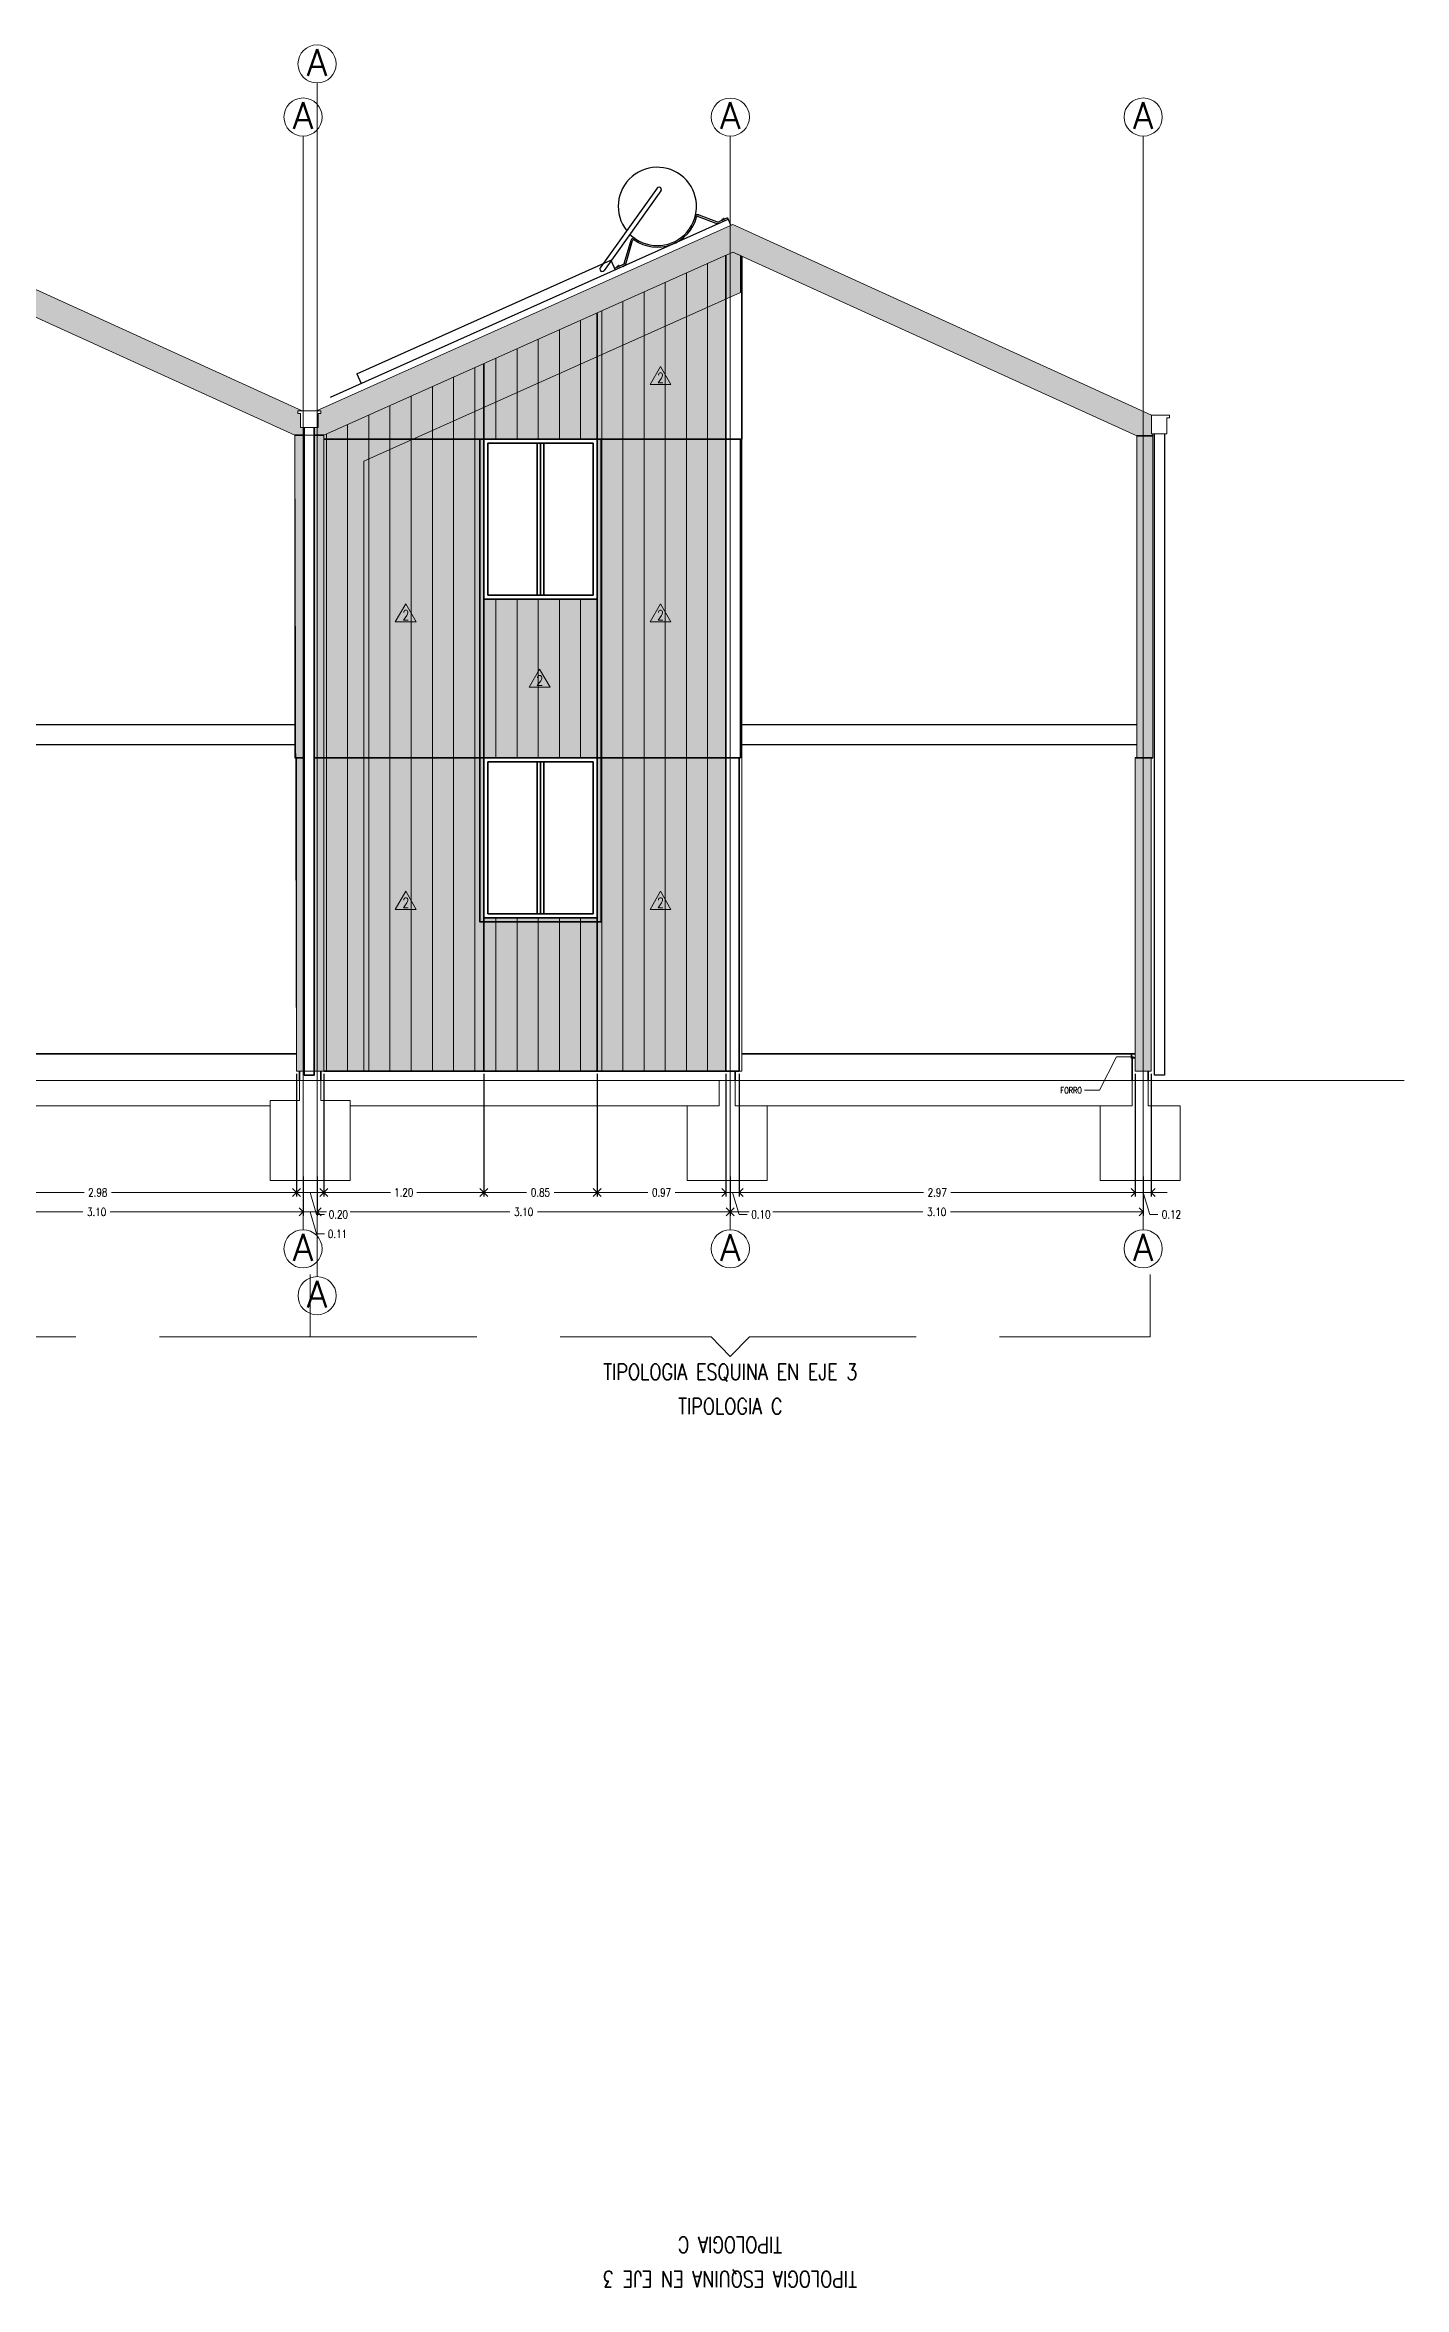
# Model space of a CAD drawing. Header units: metres. Extents: x -2 to 612, y -64 to 156.
# Drawn here: x 468.06 to 478.25, y -22.64 to -5.82 of the extents above; entities that cross this region are included whole.
import ezdxf
from ezdxf.enums import TextEntityAlignment as Align

# ---------------------------------------------------------------- set-up
doc = ezdxf.new("R2010")
doc.units = ezdxf.units.M
doc.header["$LTSCALE"] = 5
doc.header["$MEASUREMENT"] = 0
doc.linetypes.add('HIDDEN', pattern=[0.375, 0.25, -0.125])
doc.layers.get('0').update_dxf_attribs({"color": 30})
doc.layers.get('DEFPOINTS').update_dxf_attribs({"color": 210})
doc.layers.add('_AUX', color=210, linetype='Continuous', lineweight=18, plot=False)
for name, color, linetype, lineweight in [('A-ANNO-DIMS', 3, 'Continuous', 18), ('A-ANNO-SYMB', 3, 'Continuous', 18), ('A-ANNO-TEXT', 3, 'Continuous', 18), ('A-ELEV-IDEN', 3, 'Continuous', 18), ('A-ELEV-MBE1', 7, 'Continuous', 35), ('A-ELEV-MBE2', 4, 'Continuous', 25), ('A-ELEV-PATT', 8, 'Continuous', 18)]:
    doc.layers.add(name, color=color, linetype=linetype, lineweight=lineweight)
doc.styles.add('E-ROMANS', font='romans.shx', dxfattribs={"width": 0.8})
doc.dimstyles.new('E-0050_ARW_12', dxfattribs={"dimscale": 0.001, "dimtxt": 60, "dimasz": 60, "dimexe": 30, "dimexo": 20, "dimgap": 30, "dimtad": 0, "dimzin": 0, "dimdsep": 46, "dimtxsty": 'E-ROMANS', "dimblk": 'OPEN90', "dimcen": 30, "dimclrd": 256, "dimclre": 256, "dimclrt": 256, "dimadec": 0, "dimazin": 0, "dimtfac": 1, "dimtmove": 1, "dimatfit": 3, "dimldrblk": 'OPEN90', "dimfxl": 1, "dimtfill": 1, "dimtolj": 1, "dimtzin": 0, "dimlwd": -1, "dimarcsym": 0})
pattern_1 = [(90, (6.29907, 0), (-0.15875, 1e-17), [])]

# ---------------------------------------------------------------- blocks, each defined once
blk = doc.blocks.new('_Open90')
at = {"color": 0, "linetype": 'ByBlock', "lineweight": -2}
for p, q in [((0, 0), (-1, 0)), ((-0.5, 0.5), (0, 0)), ((0, 0), (-0.5, -0.5))]:
    blk.add_line(p, q, dxfattribs=at)
blk = doc.blocks.new('*D929')
at = {"layer": 'A-ANNO-DIMS', "lineweight": -2, "transparency": 16777216}
for p, q in [((466.894, -14.31), (466.894, -14.605)), ((469.991, -14.31), (469.991, -14.605))]:
    blk.add_line(p, q, dxfattribs=at)
at = {"layer": 'A-ANNO-DIMS', "transparency": 16777216}
for p, q in [((466.954, -14.575), (468.339, -14.575)), ((469.931, -14.575), (468.546, -14.575))]:
    blk.add_line(p, q, dxfattribs=at)
at = {"layer": 'DEFPOINTS', "color": 0, "transparency": 16777216}
for p in [(466.894, -14.29), (469.991, -14.29), (469.991, -14.575)]:
    blk.add_point(p, dxfattribs=at)
at = {"layer": 'A-ANNO-DIMS', "transparency": 16777216, "xscale": 0.06, "yscale": 0.06, "zscale": 0.06, "rotation": 180}
blk.add_blockref('_Open90', (466.894, -14.575), dxfattribs=at)
at = {"layer": 'A-ANNO-DIMS', "transparency": 16777216, "xscale": 0.06, "yscale": 0.06, "zscale": 0.06}
blk.add_blockref('_Open90', (469.991, -14.575), dxfattribs=at)
at = {"layer": 'A-ANNO-DIMS', "transparency": 16777216, "insert": (468.443, -14.575), "char_height": 0.06, "attachment_point": 5, "style": 'E-ROMANS', "bg_fill": 3, "box_fill_scale": 1.25, "bg_fill_color": 256, "bg_fill_true_color": 13158600, "bg_fill_transparency": 0}
blk.add_mtext('\\A1;3.10', dxfattribs=at)
blk = doc.blocks.new('*D930')
at = {"layer": 'A-ANNO-DIMS', "lineweight": -2, "transparency": 16777216}
for p, q in [((469.991, -14.31), (469.991, -14.605)), ((470.096, -14.31), (470.096, -14.605))]:
    blk.add_line(p, q, dxfattribs=at)
at = {"layer": 'A-ANNO-DIMS', "transparency": 16777216}
for p, q in [((469.931, -14.575), (469.871, -14.575)), ((469.991, -14.575), (470.096, -14.575)), ((469.991, -14.575), (470.096, -14.575)), ((470.044, -14.575), (470.093, -14.74)), ((470.156, -14.575), (470.216, -14.575)), ((470.093, -14.74), (470.153, -14.74))]:
    blk.add_line(p, q, dxfattribs=at)
at = {"layer": 'DEFPOINTS', "color": 0, "transparency": 16777216}
for p in [(469.991, -14.29), (470.096, -14.29), (470.096, -14.575)]:
    blk.add_point(p, dxfattribs=at)
at = {"layer": 'A-ANNO-DIMS', "transparency": 16777216, "xscale": 0.06, "yscale": 0.06, "zscale": 0.06}
blk.add_blockref('_Open90', (469.991, -14.575), dxfattribs=at)
at = {"layer": 'A-ANNO-DIMS', "transparency": 16777216, "xscale": 0.06, "yscale": 0.06, "zscale": 0.06, "rotation": 180}
blk.add_blockref('_Open90', (470.096, -14.575), dxfattribs=at)
at = {"layer": 'A-ANNO-DIMS', "transparency": 16777216, "insert": (470.249, -14.74), "char_height": 0.06, "attachment_point": 5, "style": 'E-ROMANS', "bg_fill": 3, "box_fill_scale": 1.25, "bg_fill_color": 256, "bg_fill_true_color": 13158600, "bg_fill_transparency": 0}
blk.add_mtext('\\A1;0.11', dxfattribs=at)
blk = doc.blocks.new('*D931')
at = {"layer": 'A-ANNO-DIMS', "lineweight": -2, "transparency": 16777216}
for p, q in [((470.096, -14.31), (470.096, -14.605)), ((473.193, -14.31), (473.193, -14.605))]:
    blk.add_line(p, q, dxfattribs=at)
at = {"layer": 'A-ANNO-DIMS', "transparency": 16777216}
for p, q in [((470.156, -14.575), (471.542, -14.575)), ((473.133, -14.575), (471.748, -14.575))]:
    blk.add_line(p, q, dxfattribs=at)
at = {"layer": 'DEFPOINTS', "color": 0, "transparency": 16777216}
for p in [(470.096, -14.29), (473.193, -14.29), (473.193, -14.575)]:
    blk.add_point(p, dxfattribs=at)
at = {"layer": 'A-ANNO-DIMS', "transparency": 16777216, "xscale": 0.06, "yscale": 0.06, "zscale": 0.06, "rotation": 180}
blk.add_blockref('_Open90', (470.096, -14.575), dxfattribs=at)
at = {"layer": 'A-ANNO-DIMS', "transparency": 16777216, "xscale": 0.06, "yscale": 0.06, "zscale": 0.06}
blk.add_blockref('_Open90', (473.193, -14.575), dxfattribs=at)
at = {"layer": 'A-ANNO-DIMS', "transparency": 16777216, "insert": (471.645, -14.575), "char_height": 0.06, "attachment_point": 5, "style": 'E-ROMANS', "bg_fill": 3, "box_fill_scale": 1.25, "bg_fill_color": 256, "bg_fill_true_color": 13158600, "bg_fill_transparency": 0}
blk.add_mtext('\\A1;3.10', dxfattribs=at)
blk = doc.blocks.new('*D932')
at = {"layer": 'A-ANNO-DIMS', "lineweight": -2, "transparency": 16777216}
for p, q in [((473.193, -14.31), (473.193, -14.605)), ((476.29, -14.31), (476.29, -14.605))]:
    blk.add_line(p, q, dxfattribs=at)
at = {"layer": 'A-ANNO-DIMS', "transparency": 16777216}
for p, q in [((473.253, -14.575), (474.638, -14.575)), ((476.23, -14.575), (474.845, -14.575))]:
    blk.add_line(p, q, dxfattribs=at)
at = {"layer": 'DEFPOINTS', "color": 0, "transparency": 16777216}
for p in [(473.193, -14.29), (476.29, -14.29), (476.29, -14.575)]:
    blk.add_point(p, dxfattribs=at)
at = {"layer": 'A-ANNO-DIMS', "transparency": 16777216, "xscale": 0.06, "yscale": 0.06, "zscale": 0.06, "rotation": 180}
blk.add_blockref('_Open90', (473.193, -14.575), dxfattribs=at)
at = {"layer": 'A-ANNO-DIMS', "transparency": 16777216, "xscale": 0.06, "yscale": 0.06, "zscale": 0.06}
blk.add_blockref('_Open90', (476.29, -14.575), dxfattribs=at)
at = {"layer": 'A-ANNO-DIMS', "transparency": 16777216, "insert": (474.742, -14.575), "char_height": 0.06, "attachment_point": 5, "style": 'E-ROMANS', "bg_fill": 3, "box_fill_scale": 1.25, "bg_fill_color": 256, "bg_fill_true_color": 13158600, "bg_fill_transparency": 0}
blk.add_mtext('\\A1;3.10', dxfattribs=at)
blk = doc.blocks.new('*D1581')
at = {"layer": 'A-ANNO-DIMS', "lineweight": -2, "transparency": 16777216}
for p, q in [((466.963, -13.54), (466.963, -14.459)), ((469.942, -13.54), (469.942, -14.459))]:
    blk.add_line(p, q, dxfattribs=at)
at = {"layer": 'A-ANNO-DIMS', "transparency": 16777216}
for p, q in [((467.023, -14.429), (468.349, -14.429)), ((469.882, -14.429), (468.555, -14.429))]:
    blk.add_line(p, q, dxfattribs=at)
at = {"layer": 'DEFPOINTS', "color": 0, "transparency": 16777216}
for p in [(466.963, -13.52), (469.942, -13.52), (469.942, -14.429)]:
    blk.add_point(p, dxfattribs=at)
at = {"layer": 'A-ANNO-DIMS', "transparency": 16777216, "xscale": 0.06, "yscale": 0.06, "zscale": 0.06, "rotation": 180}
blk.add_blockref('_Open90', (466.963, -14.429), dxfattribs=at)
at = {"layer": 'A-ANNO-DIMS', "transparency": 16777216, "xscale": 0.06, "yscale": 0.06, "zscale": 0.06}
blk.add_blockref('_Open90', (469.942, -14.429), dxfattribs=at)
at = {"layer": 'A-ANNO-DIMS', "transparency": 16777216, "insert": (468.452, -14.429), "char_height": 0.06, "attachment_point": 5, "style": 'E-ROMANS', "bg_fill": 3, "box_fill_scale": 1.25, "bg_fill_color": 256, "bg_fill_true_color": 13158600, "bg_fill_transparency": 0}
blk.add_mtext('\\A1;2.98', dxfattribs=at)
blk = doc.blocks.new('*D1582')
at = {"layer": 'A-ANNO-DIMS', "lineweight": -2, "transparency": 16777216}
for p, q in [((469.942, -13.54), (469.942, -14.459)), ((470.146, -13.54), (470.146, -14.459))]:
    blk.add_line(p, q, dxfattribs=at)
at = {"layer": 'A-ANNO-DIMS', "transparency": 16777216}
for p, q in [((470.002, -14.429), (470.086, -14.429)), ((470.044, -14.429), (470.093, -14.594)), ((470.093, -14.594), (470.153, -14.594))]:
    blk.add_line(p, q, dxfattribs=at)
at = {"layer": 'DEFPOINTS', "color": 0, "transparency": 16777216}
for p in [(469.942, -13.52), (470.146, -13.52), (470.146, -14.429)]:
    blk.add_point(p, dxfattribs=at)
at = {"layer": 'A-ANNO-DIMS', "transparency": 16777216, "xscale": 0.06, "yscale": 0.06, "zscale": 0.06, "rotation": 180}
blk.add_blockref('_Open90', (469.942, -14.429), dxfattribs=at)
at = {"layer": 'A-ANNO-DIMS', "transparency": 16777216, "xscale": 0.06, "yscale": 0.06, "zscale": 0.06}
blk.add_blockref('_Open90', (470.146, -14.429), dxfattribs=at)
at = {"layer": 'A-ANNO-DIMS', "transparency": 16777216, "insert": (470.256, -14.594), "char_height": 0.06, "attachment_point": 5, "style": 'E-ROMANS', "bg_fill": 3, "box_fill_scale": 1.25, "bg_fill_color": 256, "bg_fill_true_color": 13158600, "bg_fill_transparency": 0}
blk.add_mtext('\\A1;0.20', dxfattribs=at)
blk = doc.blocks.new('*D1583')
at = {"layer": 'A-ANNO-DIMS', "lineweight": -2, "transparency": 16777216}
for p, q in [((470.146, -13.54), (470.146, -14.459)), ((471.346, -13.54), (471.346, -14.459))]:
    blk.add_line(p, q, dxfattribs=at)
at = {"layer": 'A-ANNO-DIMS', "transparency": 16777216}
for p, q in [((470.206, -14.429), (470.646, -14.429)), ((471.286, -14.429), (470.845, -14.429))]:
    blk.add_line(p, q, dxfattribs=at)
at = {"layer": 'DEFPOINTS', "color": 0, "transparency": 16777216}
for p in [(470.146, -13.52), (471.346, -13.52), (471.346, -14.429)]:
    blk.add_point(p, dxfattribs=at)
at = {"layer": 'A-ANNO-DIMS', "transparency": 16777216, "xscale": 0.06, "yscale": 0.06, "zscale": 0.06, "rotation": 180}
blk.add_blockref('_Open90', (470.146, -14.429), dxfattribs=at)
at = {"layer": 'A-ANNO-DIMS', "transparency": 16777216, "xscale": 0.06, "yscale": 0.06, "zscale": 0.06}
blk.add_blockref('_Open90', (471.346, -14.429), dxfattribs=at)
at = {"layer": 'A-ANNO-DIMS', "transparency": 16777216, "insert": (470.746, -14.429), "char_height": 0.06, "attachment_point": 5, "style": 'E-ROMANS', "bg_fill": 3, "box_fill_scale": 1.25, "bg_fill_color": 256, "bg_fill_true_color": 13158600, "bg_fill_transparency": 0}
blk.add_mtext('\\A1;1.20', dxfattribs=at)
blk = doc.blocks.new('*D1584')
at = {"layer": 'A-ANNO-DIMS', "lineweight": -2, "transparency": 16777216}
for p, q in [((471.346, -13.54), (471.346, -14.459)), ((472.196, -13.54), (472.196, -14.459))]:
    blk.add_line(p, q, dxfattribs=at)
at = {"layer": 'A-ANNO-DIMS', "transparency": 16777216}
for p, q in [((471.406, -14.429), (471.667, -14.429)), ((472.136, -14.429), (471.874, -14.429))]:
    blk.add_line(p, q, dxfattribs=at)
at = {"layer": 'DEFPOINTS', "color": 0, "transparency": 16777216}
for p in [(471.346, -13.52), (472.196, -13.52), (472.196, -14.429)]:
    blk.add_point(p, dxfattribs=at)
at = {"layer": 'A-ANNO-DIMS', "transparency": 16777216, "xscale": 0.06, "yscale": 0.06, "zscale": 0.06, "rotation": 180}
blk.add_blockref('_Open90', (471.346, -14.429), dxfattribs=at)
at = {"layer": 'A-ANNO-DIMS', "transparency": 16777216, "xscale": 0.06, "yscale": 0.06, "zscale": 0.06}
blk.add_blockref('_Open90', (472.196, -14.429), dxfattribs=at)
at = {"layer": 'A-ANNO-DIMS', "transparency": 16777216, "insert": (471.771, -14.429), "char_height": 0.06, "attachment_point": 5, "style": 'E-ROMANS', "bg_fill": 3, "box_fill_scale": 1.25, "bg_fill_color": 256, "bg_fill_true_color": 13158600, "bg_fill_transparency": 0}
blk.add_mtext('\\A1;0.85', dxfattribs=at)
blk = doc.blocks.new('*D1585')
at = {"layer": 'A-ANNO-DIMS', "lineweight": -2, "transparency": 16777216}
for p, q in [((472.196, -13.54), (472.196, -14.459)), ((473.162, -13.54), (473.162, -14.459))]:
    blk.add_line(p, q, dxfattribs=at)
at = {"layer": 'A-ANNO-DIMS', "transparency": 16777216}
for p, q in [((472.256, -14.429), (472.575, -14.429)), ((473.102, -14.429), (472.782, -14.429))]:
    blk.add_line(p, q, dxfattribs=at)
at = {"layer": 'DEFPOINTS', "color": 0, "transparency": 16777216}
for p in [(472.196, -13.52), (473.162, -13.52), (473.162, -14.429)]:
    blk.add_point(p, dxfattribs=at)
at = {"layer": 'A-ANNO-DIMS', "transparency": 16777216, "xscale": 0.06, "yscale": 0.06, "zscale": 0.06, "rotation": 180}
blk.add_blockref('_Open90', (472.196, -14.429), dxfattribs=at)
at = {"layer": 'A-ANNO-DIMS', "transparency": 16777216, "xscale": 0.06, "yscale": 0.06, "zscale": 0.06}
blk.add_blockref('_Open90', (473.162, -14.429), dxfattribs=at)
at = {"layer": 'A-ANNO-DIMS', "transparency": 16777216, "insert": (472.679, -14.429), "char_height": 0.06, "attachment_point": 5, "style": 'E-ROMANS', "bg_fill": 3, "box_fill_scale": 1.25, "bg_fill_color": 256, "bg_fill_true_color": 13158600, "bg_fill_transparency": 0}
blk.add_mtext('\\A1;0.97', dxfattribs=at)
blk = doc.blocks.new('*D1586')
at = {"layer": 'A-ANNO-DIMS', "lineweight": -2, "transparency": 16777216}
for p, q in [((473.162, -13.54), (473.162, -14.459)), ((473.262, -13.54), (473.262, -14.459))]:
    blk.add_line(p, q, dxfattribs=at)
at = {"layer": 'A-ANNO-DIMS', "transparency": 16777216}
for p, q in [((473.102, -14.429), (473.042, -14.429)), ((473.162, -14.429), (473.262, -14.429)), ((473.162, -14.429), (473.262, -14.429)), ((473.212, -14.429), (473.261, -14.594)), ((473.322, -14.429), (473.382, -14.429)), ((473.261, -14.594), (473.321, -14.594))]:
    blk.add_line(p, q, dxfattribs=at)
at = {"layer": 'DEFPOINTS', "color": 0, "transparency": 16777216}
for p in [(473.162, -13.52), (473.262, -13.52), (473.262, -14.429)]:
    blk.add_point(p, dxfattribs=at)
at = {"layer": 'A-ANNO-DIMS', "transparency": 16777216, "xscale": 0.06, "yscale": 0.06, "zscale": 0.06}
blk.add_blockref('_Open90', (473.162, -14.429), dxfattribs=at)
at = {"layer": 'A-ANNO-DIMS', "transparency": 16777216, "xscale": 0.06, "yscale": 0.06, "zscale": 0.06, "rotation": 180}
blk.add_blockref('_Open90', (473.262, -14.429), dxfattribs=at)
at = {"layer": 'A-ANNO-DIMS', "transparency": 16777216, "insert": (473.424, -14.594), "char_height": 0.06, "attachment_point": 5, "style": 'E-ROMANS', "bg_fill": 3, "box_fill_scale": 1.25, "bg_fill_color": 256, "bg_fill_true_color": 13158600, "bg_fill_transparency": 0}
blk.add_mtext('\\A1;0.10', dxfattribs=at)
blk = doc.blocks.new('*D1587')
at = {"layer": 'A-ANNO-DIMS', "lineweight": -2, "transparency": 16777216}
for p, q in [((473.262, -13.54), (473.262, -14.459)), ((476.23, -13.54), (476.23, -14.459))]:
    blk.add_line(p, q, dxfattribs=at)
at = {"layer": 'A-ANNO-DIMS', "transparency": 16777216}
for p, q in [((473.322, -14.429), (474.642, -14.429)), ((476.17, -14.429), (474.849, -14.429))]:
    blk.add_line(p, q, dxfattribs=at)
at = {"layer": 'DEFPOINTS', "color": 0, "transparency": 16777216}
for p in [(473.262, -13.52), (476.23, -13.52), (476.23, -14.429)]:
    blk.add_point(p, dxfattribs=at)
at = {"layer": 'A-ANNO-DIMS', "transparency": 16777216, "xscale": 0.06, "yscale": 0.06, "zscale": 0.06, "rotation": 180}
blk.add_blockref('_Open90', (473.262, -14.429), dxfattribs=at)
at = {"layer": 'A-ANNO-DIMS', "transparency": 16777216, "xscale": 0.06, "yscale": 0.06, "zscale": 0.06}
blk.add_blockref('_Open90', (476.23, -14.429), dxfattribs=at)
at = {"layer": 'A-ANNO-DIMS', "transparency": 16777216, "insert": (474.746, -14.429), "char_height": 0.06, "attachment_point": 5, "style": 'E-ROMANS', "bg_fill": 3, "box_fill_scale": 1.25, "bg_fill_color": 256, "bg_fill_true_color": 13158600, "bg_fill_transparency": 0}
blk.add_mtext('\\A1;2.97', dxfattribs=at)
blk = doc.blocks.new('*D1588')
at = {"layer": 'A-ANNO-DIMS', "lineweight": -2, "transparency": 16777216}
for p, q in [((476.23, -13.54), (476.23, -14.459)), ((476.35, -13.54), (476.35, -14.459))]:
    blk.add_line(p, q, dxfattribs=at)
at = {"layer": 'A-ANNO-DIMS', "transparency": 16777216}
for p, q in [((476.17, -14.429), (476.11, -14.429)), ((476.23, -14.429), (476.35, -14.429)), ((476.23, -14.429), (476.35, -14.429)), ((476.29, -14.429), (476.339, -14.594)), ((476.41, -14.429), (476.47, -14.429)), ((476.339, -14.594), (476.399, -14.594))]:
    blk.add_line(p, q, dxfattribs=at)
at = {"layer": 'DEFPOINTS', "color": 0, "transparency": 16777216}
for p in [(476.23, -13.52), (476.35, -13.52), (476.35, -14.429)]:
    blk.add_point(p, dxfattribs=at)
at = {"layer": 'A-ANNO-DIMS', "transparency": 16777216, "xscale": 0.06, "yscale": 0.06, "zscale": 0.06}
blk.add_blockref('_Open90', (476.23, -14.429), dxfattribs=at)
at = {"layer": 'A-ANNO-DIMS', "transparency": 16777216, "xscale": 0.06, "yscale": 0.06, "zscale": 0.06, "rotation": 180}
blk.add_blockref('_Open90', (476.35, -14.429), dxfattribs=at)
at = {"layer": 'A-ANNO-DIMS', "transparency": 16777216, "insert": (476.502, -14.594), "char_height": 0.06, "attachment_point": 5, "style": 'E-ROMANS', "bg_fill": 3, "box_fill_scale": 1.25, "bg_fill_color": 256, "bg_fill_true_color": 13158600, "bg_fill_transparency": 0}
blk.add_mtext('\\A1;0.12', dxfattribs=at)

msp = doc.modelspace()

# ---------------------------------------------------------------- hatches: boundary and pattern name
at = {"layer": 'A-ELEV-PATT'}
h = msp.add_hatch(color=252, dxfattribs=at)
h.paths.add_polyline_path([(466.9146, -7.17045), (463.79237, -8.56775), (463.82459, -8.56775), (463.82459, -8.58775), (463.80459, -8.58775), (463.80459, -8.69154), (463.77607, -8.69154), (463.77607, -8.74946), (463.84657, -8.74946), (466.91393, -7.37671), (469.92904, -8.74946), (470.00014, -8.74946), (470.00014, -8.69154), (469.97162, -8.69154), (469.97162, -8.58775), (469.95162, -8.58775), (469.95162, -8.56775), (469.98363, -8.56775)])
h.paths.add_polyline_path([(473.213, -7.37671), (476.24164, -8.75562), (476.36162, -8.75562), (476.36162, -8.73913), (476.35161, -8.73913), (476.35163, -8.59913), (473.21367, -7.17045), (470.09144, -8.56775), (470.12366, -8.56775), (470.12366, -8.58775), (470.10366, -8.58775), (470.10366, -8.69154), (470.07514, -8.69154), (470.07514, -8.74946), (470.14564, -8.74946)])
h.paths.add_polyline_path([(476.36162, -8.75562), (476.24164, -8.75562), (476.24164, -11.16954), (476.36162, -11.16954)])
h.paths.add_polyline_path([(476.34975, -11.16954), (476.22961, -11.16954), (476.22961, -13.51954), (476.34975, -13.51954)])
h.paths.add_polyline_path([(470.00014, -11.16954), (469.94155, -11.16954), (469.94155, -13.51954), (470.00014, -13.51954)])
h.paths.add_polyline_path([(470.14564, -11.16954), (470.07514, -11.16954), (470.07514, -13.51954), (470.14564, -13.51954)])
h.paths.add_polyline_path([(470.14564, -8.74946), (470.07514, -8.74946), (470.07514, -11.16954), (470.14564, -11.16954)])
h.paths.add_polyline_path([(470.00014, -8.74946), (469.92956, -8.74946), (469.92956, -11.16954), (470.00014, -11.16954)])
h = msp.add_hatch(color=256, dxfattribs=at)
h.paths.add_polyline_path([(473.16164, -7.3997), (470.14564, -8.74946), (470.14564, -8.77954), (473.16164, -8.77954)])
h.paths.add_polyline_path([(471.34564, -8.77954), (470.14564, -8.77954), (470.14564, -11.16954), (471.34564, -11.16954), (471.34564, -9.97954)])
h.paths.add_polyline_path([(473.16164, -8.77954), (472.19564, -8.77954), (472.19564, -9.97954), (472.19564, -11.16954), (473.16164, -11.16954), (473.16164, -11.16954)])
h.paths.add_polyline_path([(473.16164, -11.16954), (472.19564, -11.16954), (472.19564, -12.36954), (472.19564, -13.51954), (473.16164, -13.51954)])
h.paths.add_polyline_path([(472.19564, -12.36954), (471.34564, -12.36954), (471.34564, -13.51954), (472.19564, -13.51954)])
h.paths.add_polyline_path([(471.34564, -12.36954), (471.34564, -11.16954), (470.14564, -11.16954), (470.14564, -13.51954), (471.34564, -13.51954)])
h = msp.add_hatch(dxfattribs=at)
h.set_pattern_fill('LINE', color=256, scale=0.05, angle=90, style=0)
h.set_pattern_definition(pattern_1)
h.paths.add_polyline_path([(473.16164, -7.3997), (470.14564, -8.74946), (470.14564, -8.77954), (473.16164, -8.77954)])
h.paths.add_polyline_path([(471.34564, -8.77954), (470.14564, -8.77954), (470.14564, -11.16954), (471.34564, -11.16954), (471.34564, -9.97954)])
h.paths.add_polyline_path([(473.16164, -8.77954), (472.19564, -8.77954), (472.19564, -9.97954), (472.19564, -11.16954), (473.16164, -11.16954), (473.16164, -11.16954)])
h.paths.add_polyline_path([(473.16164, -11.16954), (472.19564, -11.16954), (472.19564, -12.36954), (472.19564, -13.51954), (473.16164, -13.51954)])
h.paths.add_polyline_path([(472.19564, -12.36954), (471.34564, -12.36954), (471.34564, -13.51954), (472.19564, -13.51954)])
h.paths.add_polyline_path([(471.34564, -12.36954), (471.34564, -11.16954), (470.14564, -11.16954), (470.14564, -13.51954), (471.34564, -13.51954)])
h = msp.add_hatch(color=252, dxfattribs=at)
h.paths.add_polyline_path([(472.22564, -8.77954), (472.19564, -8.77954), (472.19564, -9.97954), (472.19564, -11.16954), (472.22564, -11.16954)])
h.paths.add_polyline_path([(472.22564, -11.16954), (472.19564, -11.16954), (472.19564, -12.36954), (472.19564, -12.39954), (472.22564, -12.39954)])
h.paths.add_polyline_path([(472.19564, -12.36954), (471.34564, -12.36954), (471.34564, -12.39954), (472.19564, -12.39954)])
h.paths.add_polyline_path([(471.34564, -11.16954), (471.31564, -11.16954), (471.31564, -12.39954), (471.34564, -12.39954), (471.34564, -12.36954)])
h.paths.add_polyline_path([(471.34564, -9.97954), (471.34564, -8.77954), (471.31564, -8.77954), (471.31564, -11.16954), (471.34564, -11.16954)])
msp.add_hatch(color=252, dxfattribs=at).paths.add_polyline_path([(472.19564, -9.97954), (471.34564, -9.97954), (471.34564, -11.16954), (472.19564, -11.16954)])
h = msp.add_hatch(dxfattribs=at)
h.set_pattern_fill('LINE', color=256, scale=0.05, angle=90, style=0)
h.set_pattern_definition(pattern_1)
h.paths.add_polyline_path([(472.19564, -9.97954), (471.34564, -9.97954), (471.34564, -11.16954), (472.19564, -11.16954)])

# ---------------------------------------------------------------- linework, layer by layer
at = {"layer": 'A-ANNO-SYMB'}
for p, q in [((470.09636, -15.06041), (470.09611, -6.109)), ((469.99107, -14.70881), (469.99107, -6.50761)), ((473.19311, -6.50762), (473.19311, -14.70884)), ((476.29011, -14.70882), (476.29011, -6.50761)), ((476.36162, -8.73913), (476.36162, -11.16954)), ((469.92956, -11.16954), (469.92956, -8.74946)), ((470.14564, -8.74946), (470.14564, -11.16954)), ((476.24164, -11.16954), (476.24164, -8.75564)), ((470.14564, -11.16954), (470.14564, -13.51954)), ((476.22961, -13.51954), (476.22961, -11.16954)), ((476.34975, -11.16954), (476.34975, -13.51954)), ((460.63251, -13.58954), (478.24672, -13.58954)), ((470.00014, -13.51954), (469.94155, -13.51954)), ((470.14564, -13.51954), (470.07514, -13.51954))]:
    msp.add_line(p, q, dxfattribs=at)
for points in [[(469.98363, -8.56775), (466.9146, -7.17045)], [(470.09144, -8.56775), (473.21367, -7.17045)], [(476.35163, -8.59913), (473.21367, -7.17045)], [(469.92904, -8.74946), (466.91393, -7.37671)], [(470.14564, -8.74946), (473.213, -7.37671)], [(476.24164, -8.75562), (473.213, -7.37671)], [(476.48662, -8.59913), (476.48662, -8.61913), (476.46662, -8.61913), (476.46662, -8.73913), (476.35161, -8.73913), (476.35163, -8.59913)], [(476.48662, -8.59913), (476.35163, -8.59913)], [(469.94155, -13.51954), (469.94155, -11.16954)], [(476.34975, -13.51954), (476.22961, -13.51954)]]:
    msp.add_lwpolyline(points, dxfattribs=at)
msp.add_lwpolyline([(469.95162, -8.56775), (470.12366, -8.56775), (470.12366, -8.58775), (470.10366, -8.58775), (470.10366, -8.69154), (469.97162, -8.69154), (469.97162, -8.58775), (469.95162, -8.58775)], close=True, dxfattribs=at)
for centre in [(470.09611, -5.96598), (469.99107, -6.36458), (473.19467, -6.3646), (476.29011, -6.36459), (470.09646, -15.20343)]:
    msp.add_circle(centre, 0.14303, dxfattribs=at)
at = {"layer": 'A-ANNO-TEXT'}
for points in [[(472.67083, -8.23387), (472.74927, -8.36973), (472.59239, -8.36973)], [(470.76114, -10.01382), (470.83958, -10.14968), (470.6827, -10.14968)], [(472.67083, -10.01382), (472.74927, -10.14968), (472.59239, -10.14968)], [(471.76509, -10.50466), (471.84352, -10.64052), (471.68665, -10.64052)], [(470.76114, -12.17056), (470.83958, -12.30642), (470.6827, -12.30642)], [(472.67083, -12.17056), (472.74927, -12.30642), (472.59239, -12.30642)]]:
    msp.add_lwpolyline(points, close=True, dxfattribs=at)
at = {"layer": 'A-ANNO-TEXT', "linetype": 'HIDDEN'}
for points in [[(463.74455, -15.04407), (463.74455, -15.51106), (466.7526, -15.51106), (466.89563, -15.65923), (467.03866, -15.51106), (470.04359, -15.51106), (470.04359, -15.04407)], [(470.04359, -15.04408), (470.04359, -15.51107), (473.05164, -15.51107), (473.19467, -15.65923), (473.3377, -15.51107), (476.34263, -15.51107), (476.34263, -15.04408)]]:
    msp.add_lwpolyline(points, dxfattribs=at)
at = {"layer": 'A-ELEV-IDEN'}
for p, q in [((469.96361, -13.73954), (469.96361, -13.58954)), ((470.12361, -13.73954), (470.12361, -13.58954)), ((473.11062, -13.77954), (473.11062, -13.58954)), ((473.23062, -13.77954), (473.23062, -13.58954)), ((476.20764, -13.77954), (476.20764, -13.58954)), ((476.32764, -13.77954), (476.32764, -13.58954))]:
    msp.add_line(p, q, dxfattribs=at)
at = {"layer": 'A-ELEV-MBE1'}
for p, q in [((473.16164, -11.16954), (473.16164, -7.3997)), ((472.19564, -8.77954), (472.19564, -7.83739)), ((471.34564, -8.77954), (471.34564, -8.21779)), ((470.00014, -8.74946), (469.92904, -8.74946)), ((470.00014, -8.74946), (469.92956, -8.74946)), ((470.14564, -8.74946), (470.07514, -8.74946)), ((470.14564, -8.74946), (470.07514, -8.74946)), ((473.28164, -8.77954), (470.14564, -8.77954)), ((471.34564, -8.77954), (471.34564, -9.97954)), ((471.34564, -8.77954), (472.19564, -8.77954)), ((471.37564, -8.80954), (472.16564, -8.80954)), ((471.37564, -9.94954), (471.37564, -8.80954)), ((471.74564, -8.80954), (471.74564, -9.94954)), ((471.77064, -8.80954), (471.77064, -9.94954)), ((471.79564, -8.80954), (471.79564, -9.94954)), ((472.16564, -9.94954), (472.16564, -8.80954)), ((472.19564, -8.77954), (472.19564, -9.97954)), ((473.27164, -8.77954), (473.27164, -11.16954)), ((476.24164, -8.75562), (476.36162, -8.75562)), ((471.34564, -9.97954), (472.19564, -9.97954)), ((471.34564, -11.16954), (471.34564, -9.97954)), ((471.37564, -9.94954), (472.16564, -9.94954)), ((472.19564, -11.16954), (472.19564, -9.97954)), ((470.00014, -11.16954), (469.92956, -11.16954)), ((471.34564, -11.16954), (470.07514, -11.16954)), ((471.34564, -11.16954), (471.34564, -12.36954)), ((471.34564, -11.16954), (472.19564, -11.16954)), ((471.37564, -11.19954), (472.16564, -11.19954)), ((471.37564, -12.33954), (471.37564, -11.19954)), ((471.74564, -11.19954), (471.74564, -12.33954)), ((471.77064, -11.19954), (471.77064, -12.33954)), ((471.79564, -11.19954), (471.79564, -12.33954)), ((472.16564, -12.33954), (472.16564, -11.19954)), ((472.19564, -11.16954), (472.19564, -12.36954)), ((472.19564, -11.16954), (473.27164, -11.16954)), ((473.16164, -13.51954), (473.16164, -11.16954)), ((473.26164, -11.16954), (473.26164, -13.51954)), ((476.22961, -11.16954), (476.36162, -11.16954)), ((471.34564, -12.36954), (472.19564, -12.36954)), ((471.34564, -12.36954), (471.34564, -13.51954)), ((471.37564, -12.33954), (472.16564, -12.33954)), ((472.19564, -12.36954), (472.19564, -13.51954)), ((466.96257, -13.38954), (469.94121, -13.38954)), ((473.28164, -13.38954), (476.20761, -13.38954)), ((469.96361, -13.51954), (469.96361, -13.58954)), ((470.12361, -13.58954), (470.12361, -13.51954)), ((470.14564, -13.51954), (473.26164, -13.51954))]:
    msp.add_line(p, q, dxfattribs=at)
for points in [[(473.28164, -8.77954), (473.28164, -7.40796)], [(470.00014, -8.69154), (470.00014, -13.54837), (470.07514, -13.54837), (470.07514, -8.69154)], [(476.22961, -13.38954), (476.20141, -13.38954), (476.20141, -13.42075), (476.22961, -13.42075)], [(476.20761, -13.38954), (476.22961, -13.38954)], [(476.20761, -13.58954), (476.20761, -13.42075)], [(473.23062, -13.58954), (473.23062, -13.51954)], [(476.32761, -13.51954), (476.32761, -13.58954)]]:
    msp.add_lwpolyline(points, dxfattribs=at)
msp.add_lwpolyline([(471.31564, -8.77954), (472.22564, -8.77954), (472.22564, -12.39954), (471.31564, -12.39954)], close=True, dxfattribs=at)
at = {"layer": 'A-ELEV-MBE2'}
for p, q in [((472.64602, -6.89782), (472.21934, -7.49411)), ((472.6748, -6.91888), (472.24823, -7.51502)), ((472.95391, -7.1092), (473.0859, -7.15958)), ((472.95804, -7.09838), (473.09003, -7.14875)), ((473.17389, -7.12077), (473.11281, -7.14811)), ((473.13595, -7.13716), (473.13339, -7.13145)), ((473.13367, -7.13074), (473.14705, -7.12475)), ((473.13894, -7.13583), (473.13638, -7.13012)), ((473.14477, -7.12636), (473.14733, -7.13207)), ((473.14776, -7.12502), (473.15031, -7.13074)), ((473.17389, -7.12077), (473.17863, -7.13135)), ((472.40242, -7.45438), (472.45001, -7.28685)), ((472.41357, -7.45755), (472.4613, -7.28988)), ((472.38595, -7.4734), (472.32557, -7.50042)), ((472.32557, -7.50042), (472.33031, -7.511)), ((472.34836, -7.48964), (472.34581, -7.48392)), ((472.34608, -7.48321), (472.35946, -7.47723)), ((472.35135, -7.4883), (472.34879, -7.48259)), ((472.35718, -7.47883), (472.35974, -7.48455)), ((472.36017, -7.4775), (472.36272, -7.48321)), ((466.97257, -10.91954), (469.92956, -10.91954)), ((473.27164, -10.91954), (476.24164, -10.91954)), ((466.97257, -11.06954), (469.92956, -11.06954)), ((473.27164, -11.06954), (476.24164, -11.06954))]:
    msp.add_line(p, q, dxfattribs=at)
for points in [[(470.19614, -8.46612), (473.17863, -7.13135)], [(473.17863, -7.13135), (473.19905, -7.17699)], [(470.39533, -8.28932), (472.29763, -7.43798)], [(472.29763, -7.43798), (472.33031, -7.511)], [(470.39533, -8.28932), (470.42801, -8.36234)]]:
    msp.add_lwpolyline(points, dxfattribs=at)
for centre, radius, start, end in [((472.64742, -7.03473), 0.2936, 225.568379, 218.437273), ((472.66047, -6.90827), 0.01783, 323.501841, 144.718406), ((472.64742, -7.03473), 0.30519, 235.350316, 344.885617), ((472.95061, -7.11785), 0.02085, 69.110123, 160.195072), ((472.95061, -7.11786), 0.00927, 69.139338, 157.431765), ((473.10065, -7.12094), 0.04136, 249.110123, 294.110123), ((473.10065, -7.12094), 0.02977, 249.110123, 294.110123), ((473.13389, -7.13123), 0.000537, 114.110123, 204.110123), ((473.13589, -7.13033), 0.000537, 24.110123, 114.110123), ((473.13644, -7.13695), 0.000537, 204.110123, 294.110123), ((473.13687, -7.1299), 0.000537, 114.110123, 204.110123), ((473.13845, -7.13605), 0.000537, 294.110123, 24.110123), ((473.13943, -7.13561), 0.000537, 204.110123, 294.110123), ((473.14428, -7.12658), 0.000537, 24.110123, 114.110123), ((473.14526, -7.12614), 0.000537, 114.110123, 204.110123), ((473.14726, -7.12524), 0.000537, 24.110123, 114.110123), ((473.14684, -7.13229), 0.000537, 294.110123, 24.110123), ((473.14782, -7.13185), 0.000537, 204.110123, 294.110123), ((473.14982, -7.13096), 0.000537, 294.110123, 24.110123), ((472.4696, -7.29399), 0.02085, 59.889413, 159.99153), ((472.4696, -7.29399), 0.00926, 62.308281, 153.62295), ((472.23379, -7.50456), 0.01783, 144.110123, 325.079987), ((472.3463, -7.4837), 0.000537, 114.110123, 204.110123), ((472.3483, -7.48281), 0.000537, 24.110123, 114.110123), ((472.34885, -7.48942), 0.000537, 204.110123, 294.110123), ((472.34928, -7.48237), 0.000537, 114.110123, 204.110123), ((472.35086, -7.48852), 0.000537, 294.110123, 24.110123), ((472.35184, -7.48808), 0.000537, 204.110123, 294.110123), ((472.35669, -7.47905), 0.000537, 24.110123, 114.110123), ((472.35767, -7.47861), 0.000537, 114.110123, 204.110123), ((472.35968, -7.47772), 0.000537, 24.110123, 114.110123), ((472.35925, -7.48477), 0.000537, 294.110123, 24.110123), ((472.36023, -7.48433), 0.000537, 204.110123, 294.110123), ((472.36223, -7.48343), 0.000537, 294.110123, 24.110123), ((472.37379, -7.44623), 0.02977, 294.110123, 344.110123), ((472.37379, -7.44623), 0.04136, 294.110123, 344.110123)]:
    msp.add_arc(centre, radius, start, end, dxfattribs=at)

# ---------------------------------------------------------------- texts
at = {"layer": 'A-ANNO-TEXT', "attachment_point": 5, "style": 'E-ROMANS'}
for s, insert, char_height, rotation in [('\\pi-0.45,l0.45,t0.45;2', (472.67083, -8.31962), 0.075, 359.999525), ('\\pi-0.45,l0.45,t0.45;2', (470.76114, -10.09957), 0.075, 359.999525), ('\\pi-0.45,l0.45,t0.45;2', (472.67083, -10.09957), 0.075, 359.999525), ('\\pi-0.45,l0.45,t0.45;2', (471.76508, -10.59041), 0.075, 359.999525), ('\\pi-0.45,l0.45,t0.45;2', (470.76114, -12.25631), 0.075, 359.999525), ('\\pi-0.45,l0.45,t0.45;2', (472.67083, -12.25631), 0.075, 359.999525), ('\\pi-0.36,l0.36,t0.36;TIPOLOGIA C', (473.19156, -22.32082), 0.12, 180), ('\\pi-0.36,l0.36,t0.36;TIPOLOGIA ESQUINA EN EJE 3', (473.19156, -22.57289), 0.12, 180)]:
    msp.add_mtext(s, dxfattribs=dict(at, insert=insert, char_height=char_height, rotation=rotation))
at = {"layer": 'A-ANNO-TEXT', "char_height": 0.12, "attachment_point": 5, "style": 'E-ROMANS'}
for s, insert in [('\\pi-0.36,l0.36,t0.36;TIPOLOGIA ESQUINA EN EJE 3', (473.19467, -15.78097)), ('\\pi-0.36,l0.36,t0.36;TIPOLOGIA C', (473.19467, -16.03303))]:
    msp.add_mtext(s, dxfattribs=dict(at, insert=insert))
at = {"layer": 'A-ANNO-TEXT', "style": 'E-ROMANS'}
for p in [(470.09611, -5.95484), (469.99107, -6.35344), (473.19467, -6.35347), (476.29011, -6.35345), (473.19467, -14.84073), (476.29011, -14.84072), (470.09646, -15.1923)]:
    msp.add_attdef('A', text='0.00', height=0.2, dxfattribs=at).set_placement(p, align=Align.MIDDLE_CENTER)

# ---------------------------------------------------------------- next in the draw order: dimensions: what is measured, and where the dimension line sits
at = {"layer": 'A-ANNO-DIMS'}
dim = msp.add_linear_dim(base=(469.99107, -14.57479), p1=(466.89407, -14.28954), p2=(469.99107, -14.28954), dimstyle='E-0050_ARW_12', dxfattribs=at)
dim.commit()
dim.dimension.update_dxf_attribs({"geometry": '*D929', "text_midpoint": (468.44257, -14.57479)})

# ---------------------------------------------------------------- next in the draw order: dimensions: what is measured, and where the dimension line sits
dim = msp.add_linear_dim(base=(470.09634, -14.57479), p1=(469.99107, -14.28954), p2=(470.09634, -14.28954), dimstyle='E-0050_ARW_12', dxfattribs=at)
dim.commit()
dim.dimension.update_dxf_attribs({"geometry": '*D930', "text_midpoint": (470.18321, -14.73979)})

# ---------------------------------------------------------------- next in the draw order: texts
at = {"layer": 'A-ANNO-TEXT', "style": 'E-ROMANS'}
msp.add_attdef('A', text='0.00', height=0.2, dxfattribs=at).set_placement((469.99107, -14.84071), align=Align.MIDDLE_CENTER)

# ---------------------------------------------------------------- next in the draw order: dimensions: what is measured, and where the dimension line sits
at = {"layer": 'A-ANNO-DIMS'}
dim = msp.add_linear_dim(base=(473.19311, -14.57479), p1=(470.09634, -14.28954), p2=(473.19311, -14.28954), dimstyle='E-0050_ARW_12', dxfattribs=at)
dim.commit()
dim.dimension.update_dxf_attribs({"geometry": '*D931', "text_midpoint": (471.64473, -14.57479)})

# ---------------------------------------------------------------- next in the draw order: linework, layer by layer
at = {"layer": 'A-ELEV-IDEN'}
msp.add_lwpolyline([(470.12361, -13.73954), (470.34361, -13.73954), (470.34361, -14.33954), (469.74361, -14.33954), (469.74361, -13.73954), (469.96361, -13.73954)], dxfattribs=at)

# ---------------------------------------------------------------- next in the draw order: dimensions: what is measured, and where the dimension line sits
at = {"layer": 'A-ANNO-DIMS'}
dim = msp.add_linear_dim(base=(476.29011, -14.57479), p1=(473.19311, -14.28954), p2=(476.29011, -14.28954), dimstyle='E-0050_ARW_12', dxfattribs=at)
dim.commit()
dim.dimension.update_dxf_attribs({"geometry": '*D932', "text_midpoint": (474.74161, -14.57479)})

# ---------------------------------------------------------------- next in the draw order: linework, layer by layer
at = {"layer": 'A-ELEV-IDEN'}
for points in [[(473.23062, -13.77954), (473.47062, -13.77954), (473.47062, -14.33954), (472.87062, -14.33954), (472.87062, -13.77954), (473.11062, -13.77954)], [(476.32764, -13.77954), (476.56764, -13.77954), (476.56764, -14.33954), (475.96764, -14.33954), (475.96764, -13.77954), (476.20764, -13.77954)]]:
    msp.add_lwpolyline(points, dxfattribs=at)

# ---------------------------------------------------------------- next in the draw order: dimensions: what is measured, and where the dimension line sits
at = {"layer": 'A-ANNO-DIMS'}
dim = msp.add_linear_dim(base=(469.94155, -14.42924), p1=(466.96257, -13.51954), p2=(469.94155, -13.51954), dimstyle='E-0050_ARW_12', dxfattribs=at)
dim.commit()
dim.dimension.update_dxf_attribs({"geometry": '*D1581', "text_midpoint": (468.45206, -14.42924)})

# ---------------------------------------------------------------- next in the draw order: linework, layer by layer
at = {"layer": 'A-ELEV-IDEN'}
msp.add_line((467.17155, -13.77954), (469.74361, -13.77954), dxfattribs=at)

# ---------------------------------------------------------------- next in the draw order: dimensions: what is measured, and where the dimension line sits
at = {"layer": 'A-ANNO-DIMS'}
dim = msp.add_linear_dim(base=(470.14564, -14.42924), p1=(469.94155, -13.51954), p2=(470.14564, -13.51954), dimstyle='E-0050_ARW_12', dxfattribs=at)
dim.commit()
dim.dimension.update_dxf_attribs({"geometry": '*D1582', "text_midpoint": (470.18309, -14.59424)})

# ---------------------------------------------------------------- next in the draw order: linework, layer by layer
at = {"layer": 'A-ANNO-SYMB'}
msp.add_circle((469.99107, -14.85184), 0.14303, dxfattribs=at)

# ---------------------------------------------------------------- next in the draw order: dimensions: what is measured, and where the dimension line sits
at = {"layer": 'A-ANNO-DIMS'}
dim = msp.add_linear_dim(base=(471.34564, -14.42924), p1=(470.14564, -13.51954), p2=(471.34564, -13.51954), dimstyle='E-0050_ARW_12', dxfattribs=at)
dim.commit()
dim.dimension.update_dxf_attribs({"geometry": '*D1583', "text_midpoint": (470.74564, -14.42924)})

# ---------------------------------------------------------------- next in the draw order: dimensions: what is measured, and where the dimension line sits
dim = msp.add_linear_dim(base=(472.19564, -14.42924), p1=(471.34564, -13.51954), p2=(472.19564, -13.51954), dimstyle='E-0050_ARW_12', dxfattribs=at)
dim.commit()
dim.dimension.update_dxf_attribs({"geometry": '*D1584', "text_midpoint": (471.77064, -14.42924)})

# ---------------------------------------------------------------- next in the draw order: dimensions: what is measured, and where the dimension line sits
dim = msp.add_linear_dim(base=(473.16164, -14.42924), p1=(472.19564, -13.51954), p2=(473.16164, -13.51954), dimstyle='E-0050_ARW_12', dxfattribs=at)
dim.commit()
dim.dimension.update_dxf_attribs({"geometry": '*D1585', "text_midpoint": (472.67864, -14.42924)})

# ---------------------------------------------------------------- next in the draw order: linework, layer by layer
at = {"layer": 'A-ELEV-IDEN'}
msp.add_line((470.34361, -13.77954), (472.87062, -13.77954), dxfattribs=at)

# ---------------------------------------------------------------- next in the draw order: dimensions: what is measured, and where the dimension line sits
at = {"layer": 'A-ANNO-DIMS'}
dim = msp.add_linear_dim(base=(473.26164, -14.42924), p1=(473.16164, -13.51954), p2=(473.26164, -13.51954), dimstyle='E-0050_ARW_12', dxfattribs=at)
dim.commit()
dim.dimension.update_dxf_attribs({"geometry": '*D1586', "text_midpoint": (473.35114, -14.59424)})

# ---------------------------------------------------------------- next in the draw order: linework, layer by layer
at = {"layer": 'A-ANNO-SYMB'}
msp.add_circle((473.19467, -14.85186), 0.14303, dxfattribs=at)

# ---------------------------------------------------------------- next in the draw order: dimensions: what is measured, and where the dimension line sits
at = {"layer": 'A-ANNO-DIMS'}
dim = msp.add_linear_dim(base=(476.22961, -14.42924), p1=(473.26164, -13.51954), p2=(476.22961, -13.51954), dimstyle='E-0050_ARW_12', dxfattribs=at)
dim.commit()
dim.dimension.update_dxf_attribs({"geometry": '*D1587', "text_midpoint": (474.74562, -14.42924)})

# ---------------------------------------------------------------- next in the draw order: hatches: boundary and pattern name
at = {"layer": 'A-ELEV-PATT'}
h = msp.add_hatch(dxfattribs=at)
h.set_pattern_fill('DOTS', color=256, scale=0.03, angle=90, style=0)
h.set_pattern_definition([(90, (12.59811, 0), (-0.047625, 0.0238125), [0, -0.047625])])
h.paths.add_polyline_path([(473.27164, -7.67915), (473.27164, -7.40341), (473.213, -7.37671), (470.14564, -8.74946), (470.14564, -13.51954), (470.44564, -13.51954), (470.44564, -8.94388)])

# ---------------------------------------------------------------- next in the draw order: linework, layer by layer
at = {"layer": '_AUX'}
msp.add_lwpolyline([(469.94155, -13.51954), (469.92904, -8.74946), (470.14564, -8.74946), (473.213, -7.37671), (473.28164, -7.40796), (473.28164, -13.51954), (469.94155, -13.51954)], dxfattribs=at)
msp.add_lwpolyline([(473.27164, -7.67915), (473.27164, -7.40341), (473.213, -7.37671), (470.14564, -8.74946), (470.14564, -13.51954), (470.44564, -13.51954), (470.44564, -8.94388)], close=True, dxfattribs=at)
at = {"layer": 'A-ELEV-IDEN'}
msp.add_line((473.47062, -13.77954), (475.96764, -13.77954), dxfattribs=at)

# ---------------------------------------------------------------- next in the draw order: texts
at = {"layer": 'A-ANNO-TEXT', "linetype": 'HIDDEN', "insert": (475.83056, -13.66322), "char_height": 0.045, "attachment_point": 6, "style": 'E-ROMANS'}
msp.add_mtext('\\pi-0.135,l0.135,t0.135;FORRO', dxfattribs=at)

# ---------------------------------------------------------------- next in the draw order: dimensions: what is measured, and where the dimension line sits
at = {"layer": 'A-ANNO-DIMS'}
dim = msp.add_linear_dim(base=(476.34975, -14.42924), p1=(476.22961, -13.51954), p2=(476.34975, -13.51954), dimstyle='E-0050_ARW_12', dxfattribs=at)
dim.commit()
dim.dimension.update_dxf_attribs({"geometry": '*D1588', "text_midpoint": (476.42918, -14.59424)})

# ---------------------------------------------------------------- next in the draw order: linework, layer by layer
at = {"layer": 'A-ANNO-SYMB', "linetype": 'HIDDEN'}
msp.add_lwpolyline([(476.21861, -13.41306), (476.08936, -13.41306), (475.96216, -13.66322), (475.85034, -13.66322)], dxfattribs=at)
at = {"layer": 'A-ANNO-SYMB'}
msp.add_circle((476.29011, -14.85185), 0.14303, dxfattribs=at)
at = {"layer": 'A-ELEV-MBE2'}
msp.add_lwpolyline([(476.45039, -8.73913), (476.45039, -13.54837), (476.37539, -13.54837), (476.37539, -8.73913)], dxfattribs=at)

doc.saveas('drawing.dxf')
